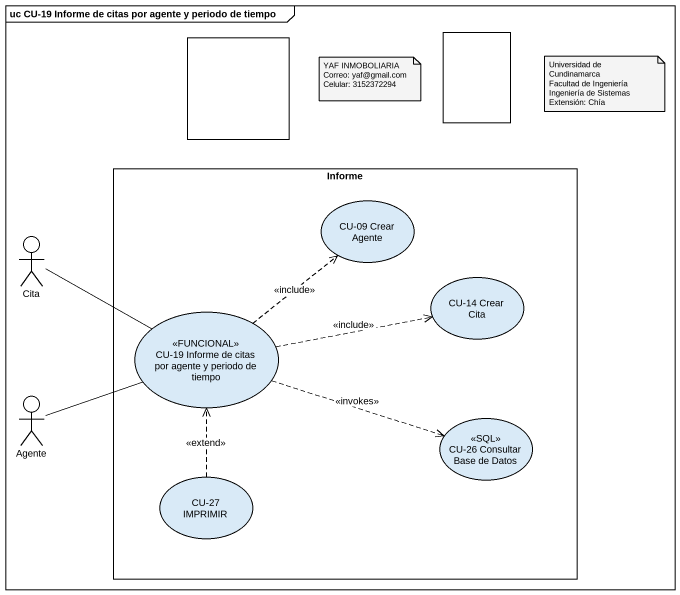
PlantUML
@startuml
mainframe uc CU-19 Informe de citas por agente y periodo de tiempo
rectangle " " as rectangle1
rectangle " " as rectangle2
rectangle Informe {
  usecase "CU-09 Crear Agente" as CU_09_Crear_Agente
  usecase "CU-14 Crear Cita" as CU_14_Crear_Cita
  usecase "CU-19 Informe de citas por agente y periodo de tiempo" as CU_19_Informe_de_citas_por <<FUNCIONAL>>
  usecase "CU-26 Consultar Base de Datos" as CU_26_Consultar_Base_de <<SQL>>
  usecase "CU-27 IMPRIMIR" as CU_27_IMPRIMIR
}
actor Cita
actor Agente
Cita -right- CU_19_Informe_de_citas_por
CU_19_Informe_de_citas_por .up.> CU_09_Crear_Agente : <<include>>
CU_19_Informe_de_citas_por .right.> CU_14_Crear_Cita : <<include>>
CU_19_Informe_de_citas_por .right.> CU_26_Consultar_Base_de : <<invokes>>
Agente -right- CU_19_Informe_de_citas_por
CU_27_IMPRIMIR .up.> CU_19_Informe_de_citas_por : <<extend>>
note as N1
  YAF INMOBOLIARIA
  Correo: yaf@gmail.com
  Celular: 3152372294
end note
note as N2
  Universidad de Cundinamarca
  Facultad de Ingeniería
  Ingeniería de Sistemas
  Extensión: Chía
end note
@enduml
